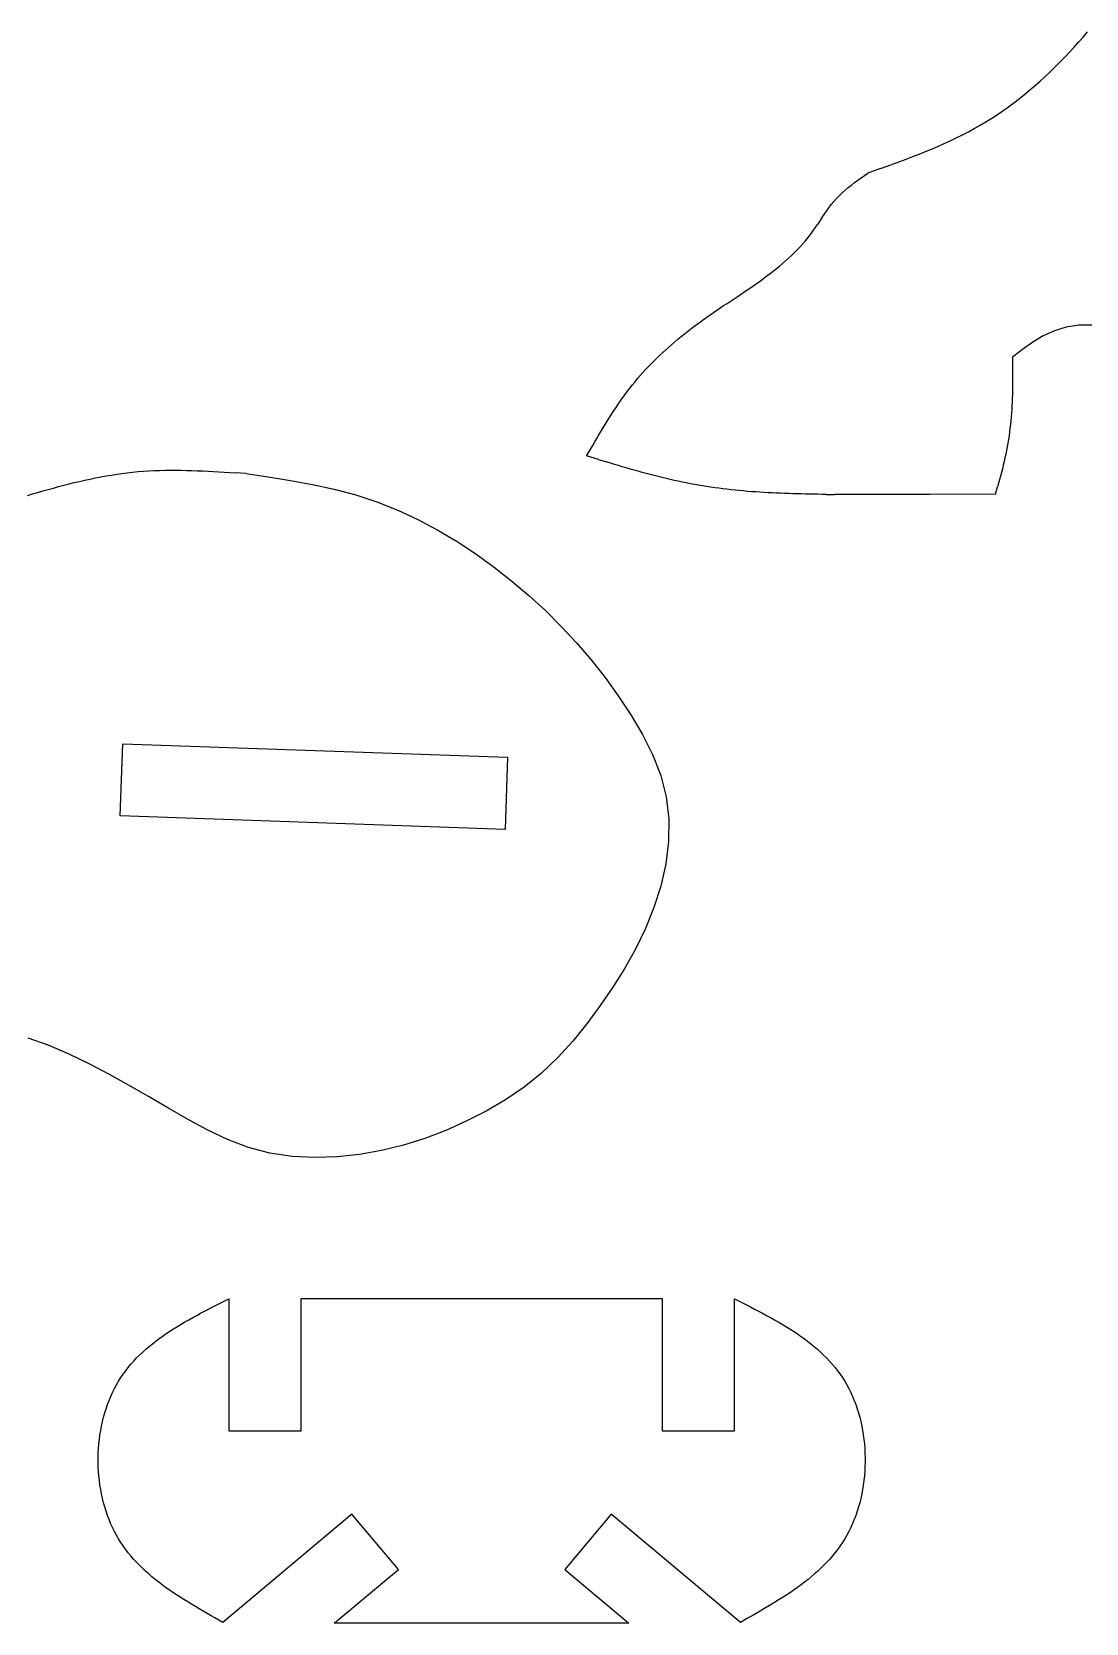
# Model space of a CAD drawing. Extents: x -3475 to 3475, y -2114 to 2114.
# Drawn here: x 1566 to 1987, y -2104 to -1468 of the extents above; entities that cross this region are included whole.
import ezdxf

# ---------------------------------------------------------------- set-up
doc = ezdxf.new("R2010")
doc.units = 0
doc.header["$MEASUREMENT"] = 0
doc.layers.get('0').update_dxf_attribs({"linetype": 'CONTINUOUS'})

msp = doc.modelspace()

# ---------------------------------------------------------------- linework, layer by layer
for p, q in [((1985.57, -1470.31), (1987.33, -1468.24)), ((1980.12, -1476.41), (1981.96, -1474.4)), ((1981.96, -1474.4), (1983.78, -1472.36)), ((1983.78, -1472.36), (1985.57, -1470.31)), ((1972.46, -1484.19), (1974.41, -1482.29)), ((1974.41, -1482.29), (1976.34, -1480.36)), ((1976.34, -1480.36), (1978.24, -1478.39)), ((1978.24, -1478.39), (1980.12, -1476.41)), ((1966.42, -1489.71), (1968.46, -1487.91)), ((1968.46, -1487.91), (1970.47, -1486.07)), ((1970.47, -1486.07), (1972.46, -1484.19)), ((1957.97, -1496.57), (1960.12, -1494.92)), ((1960.12, -1494.92), (1962.25, -1493.22)), ((1962.25, -1493.22), (1964.35, -1491.49)), ((1964.35, -1491.49), (1966.42, -1489.71)), ((1949.08, -1502.76), (1951.34, -1501.28)), ((1951.34, -1501.28), (1953.58, -1499.76)), ((1953.58, -1499.76), (1955.79, -1498.19)), ((1955.79, -1498.19), (1957.97, -1496.57)), ((1939.75, -1508.19), (1942.12, -1506.9)), ((1942.12, -1506.9), (1944.47, -1505.57)), ((1944.47, -1505.57), (1946.79, -1504.19)), ((1946.79, -1504.19), (1949.08, -1502.76)), ((1925.07, -1515.09), (1927.56, -1514.02)), ((1927.56, -1514.02), (1930.03, -1512.93)), ((1930.03, -1512.93), (1932.49, -1511.8)), ((1932.49, -1511.8), (1934.93, -1510.63)), ((1934.93, -1510.63), (1937.35, -1509.43)), ((1937.35, -1509.43), (1939.75, -1508.19)), ((1909.85, -1521.02), (1912.41, -1520.07)), ((1912.41, -1520.07), (1914.96, -1519.12)), ((1914.96, -1519.12), (1917.5, -1518.14)), ((1917.5, -1518.14), (1920.04, -1517.15)), ((1920.04, -1517.15), (1922.56, -1516.13)), ((1922.56, -1516.13), (1925.07, -1515.09)), ((1895.58, -1527.56), (1896.9, -1526.61)), ((1896.9, -1526.61), (1898.23, -1525.66)), ((1898.23, -1525.66), (1899.57, -1524.72)), ((1904.71, -1522.88), (1899.57, -1524.72)), ((1904.71, -1522.88), (1907.28, -1521.95)), ((1907.28, -1521.95), (1909.85, -1521.02)), ((1888.16, -1533.74), (1889.32, -1532.63)), ((1889.32, -1532.63), (1890.51, -1531.56)), ((1890.51, -1531.56), (1891.74, -1530.53)), ((1891.74, -1530.53), (1893, -1529.52)), ((1893, -1529.52), (1894.28, -1528.53)), ((1894.28, -1528.53), (1895.58, -1527.56)), ((1883.07, -1539.89), (1884.01, -1538.59)), ((1884.01, -1538.59), (1884.98, -1537.31)), ((1884.98, -1537.31), (1886, -1536.08)), ((1886, -1536.08), (1887.05, -1534.89)), ((1887.05, -1534.89), (1888.16, -1533.74)), ((1878.56, -1546.59), (1879.46, -1545.25)), ((1881.26, -1542.55), (1879.46, -1545.25)), ((1881.26, -1542.55), (1882.16, -1541.21)), ((1882.16, -1541.21), (1883.07, -1539.89)), ((1873.61, -1552.97), (1874.66, -1551.75)), ((1874.66, -1551.75), (1875.68, -1550.5)), ((1875.68, -1550.5), (1876.67, -1549.22)), ((1876.67, -1549.22), (1877.63, -1547.92)), ((1877.63, -1547.92), (1878.56, -1546.59)), ((1866.74, -1559.78), (1867.94, -1558.71)), ((1867.94, -1558.71), (1869.12, -1557.61)), ((1869.12, -1557.61), (1870.28, -1556.48)), ((1870.28, -1556.48), (1871.41, -1555.34)), ((1871.41, -1555.34), (1872.53, -1554.17)), ((1872.53, -1554.17), (1873.61, -1552.97)), ((1859.24, -1565.85), (1860.52, -1564.88)), ((1860.52, -1564.88), (1861.79, -1563.89)), ((1861.79, -1563.89), (1863.05, -1562.89)), ((1863.05, -1562.89), (1864.29, -1561.88)), ((1864.29, -1561.88), (1865.52, -1560.84)), ((1865.52, -1560.84), (1866.74, -1559.78)), ((1850.03, -1572.32), (1851.37, -1571.42)), ((1851.37, -1571.42), (1852.69, -1570.52)), ((1852.69, -1570.52), (1854.02, -1569.6)), ((1854.02, -1569.6), (1855.33, -1568.68)), ((1855.33, -1568.68), (1856.64, -1567.75)), ((1856.64, -1567.75), (1857.94, -1566.8)), ((1857.94, -1566.8), (1859.24, -1565.85)), ((1840.64, -1578.59), (1841.98, -1577.69)), ((1841.98, -1577.69), (1843.32, -1576.79)), ((1843.32, -1576.79), (1847.35, -1574.12)), ((1847.35, -1574.12), (1848.69, -1573.22)), ((1848.69, -1573.22), (1850.03, -1572.32)), ((1831.37, -1585.09), (1832.67, -1584.13)), ((1832.67, -1584.13), (1833.99, -1583.19)), ((1833.99, -1583.19), (1835.31, -1582.25)), ((1835.31, -1582.25), (1836.63, -1581.32)), ((1836.63, -1581.32), (1837.96, -1580.4)), ((1837.96, -1580.4), (1839.3, -1579.49)), ((1839.3, -1579.49), (1840.64, -1578.59)), ((1823.72, -1591.09), (1824.97, -1590.06)), ((1824.97, -1590.06), (1826.23, -1589.05)), ((1826.23, -1589.05), (1827.5, -1588.04)), ((1827.5, -1588.04), (1828.78, -1587.05)), ((1828.78, -1587.05), (1830.07, -1586.07)), ((1830.07, -1586.07), (1831.37, -1585.09)), ((1969.68, -1589.79), (1965.46, -1592.34)), ((1974.14, -1587.74), (1969.68, -1589.79)), ((1978.86, -1586.28), (1974.14, -1587.74)), ((1983.83, -1585.51), (1978.86, -1586.28)), ((1989.04, -1585.49), (1983.83, -1585.51)), ((1816.47, -1597.54), (1817.64, -1596.43)), ((1817.64, -1596.43), (1818.83, -1595.34)), ((1818.83, -1595.34), (1820.04, -1594.26)), ((1820.04, -1594.26), (1821.25, -1593.19)), ((1821.25, -1593.19), (1822.48, -1592.14)), ((1822.48, -1592.14), (1823.72, -1591.09)), ((1961.4, -1595.21), (1957.42, -1598.25)), ((1965.46, -1592.34), (1961.4, -1595.21)), ((1810.81, -1603.27), (1811.91, -1602.09)), ((1811.91, -1602.09), (1813.03, -1600.93)), ((1813.03, -1600.93), (1814.16, -1599.79)), ((1814.16, -1599.79), (1815.31, -1598.65)), ((1815.31, -1598.65), (1816.47, -1597.54)), ((1957.42, -1598.25), (1957.44, -1601.25)), ((1957.44, -1601.25), (1957.45, -1602.75)), ((1957.45, -1602.75), (1957.45, -1604.25)), ((1804.59, -1610.62), (1805.58, -1609.36)), ((1805.58, -1609.36), (1806.59, -1608.11)), ((1806.59, -1608.11), (1807.62, -1606.88)), ((1807.62, -1606.88), (1808.67, -1605.66)), ((1808.67, -1605.66), (1809.73, -1604.46)), ((1809.73, -1604.46), (1810.81, -1603.27)), ((1957.44, -1608.75), (1957.42, -1610.25)), ((1957.45, -1607.25), (1957.44, -1608.75)), ((1957.45, -1604.25), (1957.45, -1605.75)), ((1957.45, -1605.75), (1957.45, -1607.25)), ((1799.87, -1617.11), (1800.78, -1615.79)), ((1800.78, -1615.79), (1801.71, -1614.48)), ((1801.71, -1614.48), (1802.65, -1613.18)), ((1802.65, -1613.18), (1803.61, -1611.89)), ((1803.61, -1611.89), (1804.59, -1610.62)), ((1957.3, -1614.75), (1957.24, -1616.25)), ((1957.35, -1613.25), (1957.3, -1614.75)), ((1957.39, -1611.75), (1957.35, -1613.25)), ((1957.42, -1610.25), (1957.39, -1611.75)), ((1796.33, -1622.49), (1797.2, -1621.13)), ((1797.2, -1621.13), (1798.08, -1619.78)), ((1798.08, -1619.78), (1798.97, -1618.44)), ((1798.97, -1618.44), (1799.87, -1617.11)), ((1956.84, -1622.24), (1956.71, -1623.73)), ((1956.96, -1620.74), (1956.84, -1622.24)), ((1957.07, -1619.24), (1956.96, -1620.74)), ((1957.16, -1617.75), (1957.07, -1619.24)), ((1957.24, -1616.25), (1957.16, -1617.75)), ((1792.12, -1629.38), (1792.95, -1627.99)), ((1792.95, -1627.99), (1793.78, -1626.61)), ((1793.78, -1626.61), (1794.62, -1625.23)), ((1794.62, -1625.23), (1795.47, -1623.86)), ((1795.47, -1623.86), (1796.33, -1622.49)), ((1956.2, -1628.21), (1955.99, -1629.7)), ((1956.38, -1626.72), (1956.2, -1628.21)), ((1956.55, -1625.23), (1956.38, -1626.72)), ((1956.71, -1623.73), (1956.55, -1625.23)), ((1787.22, -1637.77), (1789.66, -1633.57)), ((1789.66, -1633.57), (1790.47, -1632.17)), ((1790.47, -1632.17), (1791.29, -1630.77)), ((1791.29, -1630.77), (1792.12, -1629.38)), ((1955.27, -1634.14), (1954.99, -1635.61)), ((1955.53, -1632.66), (1955.27, -1634.14)), ((1955.77, -1631.18), (1955.53, -1632.66)), ((1955.99, -1629.7), (1955.77, -1631.18)), ((1791.97, -1639.23), (1787.22, -1637.77)), ((1791.97, -1639.23), (1795.14, -1640.2)), ((1796.73, -1640.68), (1795.14, -1640.2)), ((1798.31, -1641.15), (1796.73, -1640.68)), ((1799.9, -1641.63), (1798.31, -1641.15)), ((1954.04, -1640.01), (1953.69, -1641.46)), ((1954.38, -1638.54), (1954.04, -1640.01)), ((1954.69, -1637.08), (1954.38, -1638.54)), ((1954.99, -1635.61), (1954.69, -1637.08)), ((1584.64, -1647.96), (1586.74, -1647.48)), ((1586.74, -1647.48), (1588.85, -1647.02)), ((1588.85, -1647.02), (1590.97, -1646.58)), ((1590.97, -1646.58), (1593.09, -1646.17)), ((1593.09, -1646.17), (1595.21, -1645.78)), ((1595.21, -1645.78), (1597.33, -1645.42)), ((1597.33, -1645.42), (1599.46, -1645.09)), ((1599.46, -1645.09), (1601.59, -1644.79)), ((1601.59, -1644.79), (1603.72, -1644.52)), ((1603.72, -1644.52), (1605.85, -1644.28)), ((1605.85, -1644.28), (1607.99, -1644.08)), ((1607.99, -1644.08), (1610.13, -1643.91)), ((1610.13, -1643.91), (1612.27, -1643.77)), ((1612.27, -1643.77), (1614.42, -1643.67)), ((1614.42, -1643.67), (1616.57, -1643.59)), ((1616.57, -1643.59), (1618.72, -1643.54)), ((1618.72, -1643.54), (1620.87, -1643.51)), ((1620.87, -1643.51), (1623.02, -1643.5)), ((1623.02, -1643.5), (1625.17, -1643.52)), ((1625.17, -1643.52), (1627.33, -1643.56)), ((1627.33, -1643.56), (1629.48, -1643.62)), ((1629.48, -1643.62), (1631.64, -1643.69)), ((1631.64, -1643.69), (1633.8, -1643.78)), ((1633.8, -1643.78), (1635.96, -1643.88)), ((1635.96, -1643.88), (1638.12, -1643.99)), ((1638.12, -1643.99), (1640.28, -1644.11)), ((1640.28, -1644.11), (1642.45, -1644.24)), ((1642.45, -1644.24), (1644.61, -1644.38)), ((1644.61, -1644.38), (1646.77, -1644.52)), ((1651.1, -1644.82), (1646.77, -1644.52)), ((1651.1, -1644.82), (1659.99, -1646.13)), ((1659.99, -1646.13), (1668.86, -1647.55)), ((1668.86, -1647.55), (1677.67, -1649.16)), ((1801.48, -1642.09), (1799.9, -1641.63)), ((1803.07, -1642.56), (1801.48, -1642.09)), ((1804.66, -1643.02), (1803.07, -1642.56)), ((1806.25, -1643.47), (1804.66, -1643.02)), ((1807.84, -1643.92), (1806.25, -1643.47)), ((1809.43, -1644.35), (1807.84, -1643.92)), ((1811.03, -1644.79), (1809.43, -1644.35)), ((1812.62, -1645.21), (1811.03, -1644.79)), ((1814.22, -1645.63), (1812.62, -1645.21)), ((1815.82, -1646.03), (1814.22, -1645.63)), ((1817.42, -1646.43), (1815.82, -1646.03)), ((1819.02, -1646.82), (1817.42, -1646.43)), ((1820.62, -1647.2), (1819.02, -1646.82)), ((1822.23, -1647.56), (1820.62, -1647.2)), ((1823.83, -1647.92), (1822.23, -1647.56)), ((1952.19, -1647.27), (1951.79, -1648.72)), ((1952.58, -1645.82), (1952.19, -1647.27)), ((1952.96, -1644.37), (1952.58, -1645.82)), ((1953.33, -1642.92), (1952.96, -1644.37)), ((1953.69, -1641.46), (1953.33, -1642.92)), ((1563.78, -1653.6), (1565.85, -1652.99)), ((1565.85, -1652.99), (1567.92, -1652.38)), ((1567.92, -1652.38), (1570, -1651.78)), ((1570, -1651.78), (1572.08, -1651.2)), ((1572.08, -1651.2), (1574.16, -1650.62)), ((1574.16, -1650.62), (1576.25, -1650.06)), ((1576.25, -1650.06), (1578.34, -1649.51)), ((1578.34, -1649.51), (1580.43, -1648.97)), ((1580.43, -1648.97), (1582.53, -1648.46)), ((1582.53, -1648.46), (1584.64, -1647.96)), ((1677.67, -1649.16), (1686.39, -1651.06)), ((1686.39, -1651.06), (1694.99, -1653.34)), ((1694.99, -1653.34), (1703.45, -1656.11)), ((1825.44, -1648.26), (1823.83, -1647.92)), ((1827.05, -1648.59), (1825.44, -1648.26)), ((1828.67, -1648.91), (1827.05, -1648.59)), ((1830.28, -1649.21), (1828.67, -1648.91)), ((1831.9, -1649.5), (1830.28, -1649.21)), ((1833.52, -1649.78), (1831.9, -1649.5)), ((1835.15, -1650.04), (1833.52, -1649.78)), ((1836.77, -1650.28), (1835.15, -1650.04)), ((1838.4, -1650.52), (1836.77, -1650.28)), ((1840.03, -1650.74), (1838.4, -1650.52)), ((1841.66, -1650.94), (1840.03, -1650.74)), ((1843.3, -1651.14), (1841.66, -1650.94)), ((1844.93, -1651.32), (1843.3, -1651.14)), ((1846.57, -1651.49), (1844.93, -1651.32)), ((1848.21, -1651.66), (1846.57, -1651.49)), ((1849.85, -1651.81), (1848.21, -1651.66)), ((1851.5, -1651.95), (1849.85, -1651.81)), ((1853.14, -1652.08), (1851.5, -1651.95)), ((1854.79, -1652.2), (1853.14, -1652.08)), ((1856.44, -1652.31), (1854.79, -1652.2)), ((1858.09, -1652.41), (1856.44, -1652.31)), ((1859.74, -1652.5), (1858.09, -1652.41)), ((1861.39, -1652.59), (1859.74, -1652.5)), ((1863.04, -1652.67), (1861.39, -1652.59)), ((1864.69, -1652.74), (1863.04, -1652.67)), ((1866.34, -1652.81), (1864.69, -1652.74)), ((1868, -1652.87), (1866.34, -1652.81)), ((1869.65, -1652.92), (1868, -1652.87)), ((1871.31, -1652.96), (1869.65, -1652.92)), ((1872.97, -1653.01), (1871.31, -1652.96)), ((1874.62, -1653.04), (1872.97, -1653.01)), ((1876.28, -1653.08), (1874.62, -1653.04)), ((1877.94, -1653.1), (1876.28, -1653.08)), ((1879.59, -1653.13), (1877.94, -1653.1)), ((1881.25, -1653.15), (1879.59, -1653.13)), ((1882.91, -1653.17), (1881.25, -1653.15)), ((1882.91, -1653.17), (1886.22, -1653.2)), ((1891.19, -1653.23), (1886.22, -1653.2)), ((1897.8, -1653.26), (1891.19, -1653.23)), ((1904.41, -1653.27), (1897.8, -1653.26)), ((1912.67, -1653.26), (1904.41, -1653.27)), ((1924.21, -1653.22), (1912.67, -1653.26)), ((1950.57, -1653.06), (1924.21, -1653.22)), ((1950.57, -1653.06), (1951.39, -1650.16)), ((1951.79, -1648.72), (1951.39, -1650.16)), ((1703.45, -1656.11), (1711.74, -1659.41)), ((1711.74, -1659.41), (1719.85, -1663.19)), ((1719.85, -1663.19), (1727.77, -1667.41)), ((1727.77, -1667.41), (1735.49, -1672.03)), ((1735.49, -1672.03), (1743, -1676.99)), ((1743, -1676.99), (1750.3, -1682.27)), ((1750.3, -1682.27), (1757.36, -1687.8)), ((1757.36, -1687.8), (1764.19, -1693.59)), ((1764.19, -1693.59), (1770.78, -1699.63)), ((1770.78, -1699.63), (1777.12, -1705.93)), ((1777.12, -1705.93), (1783.21, -1712.48)), ((1783.21, -1712.48), (1789.04, -1719.29)), ((1789.04, -1719.29), (1794.6, -1726.36)), ((1794.6, -1726.36), (1799.89, -1733.68)), ((1799.89, -1733.68), (1804.91, -1741.26)), ((1804.91, -1741.26), (1809.54, -1749.1)), ((1809.54, -1749.1), (1813.59, -1757.19)), ((1600.87, -1781.74), (1601.87, -1752.91)), ((1601.87, -1752.91), (1755.63, -1758.28)), ((1755.63, -1758.28), (1754.63, -1787.1)), ((1813.59, -1757.19), (1816.83, -1765.53)), ((1816.83, -1765.53), (1819.06, -1774.12)), ((1819.06, -1774.12), (1820.1, -1782.93)), ((1754.63, -1787.1), (1600.87, -1781.74)), ((1820.1, -1782.93), (1819.97, -1791.9)), ((1819.97, -1791.9), (1818.83, -1800.87)), ((1818.83, -1800.87), (1816.82, -1809.73)), ((1816.82, -1809.73), (1814.08, -1818.35)), ((1814.08, -1818.35), (1810.73, -1826.68)), ((1810.73, -1826.68), (1806.84, -1834.73)), ((1806.84, -1834.73), (1802.49, -1842.54)), ((1802.49, -1842.54), (1797.75, -1850.15)), ((1797.75, -1850.15), (1792.69, -1857.57)), ((1792.69, -1857.57), (1787.36, -1864.8)), ((1787.36, -1864.8), (1781.7, -1871.76)), ((1572.55, -1873.48), (1564.11, -1870.53)), ((1580.76, -1877.03), (1572.55, -1873.48)), ((1781.7, -1871.76), (1775.67, -1878.36)), ((1588.78, -1880.92), (1580.76, -1877.03)), ((1596.66, -1885.09), (1588.78, -1880.92)), ((1775.67, -1878.36), (1769.2, -1884.5)), ((1604.45, -1889.45), (1596.66, -1885.09)), ((1612.19, -1893.93), (1604.45, -1889.45)), ((1769.2, -1884.5), (1762.26, -1890.09)), ((1619.94, -1898.46), (1612.19, -1893.93)), ((1754.88, -1895.16), (1747.15, -1899.72)), ((1762.26, -1890.09), (1754.88, -1895.16)), ((1627.75, -1902.96), (1619.94, -1898.46)), ((1747.15, -1899.72), (1739.15, -1903.81)), ((1635.67, -1907.23), (1627.75, -1902.96)), ((1643.76, -1911.06), (1635.67, -1907.23)), ((1730.93, -1907.46), (1722.55, -1910.65)), ((1739.15, -1903.81), (1730.93, -1907.46)), ((1652.08, -1914.22), (1643.76, -1911.06)), ((1660.68, -1916.49), (1652.08, -1914.22)), ((1714.01, -1913.34), (1705.32, -1915.5)), ((1722.55, -1910.65), (1714.01, -1913.34)), ((1669.52, -1917.83), (1660.68, -1916.49)), ((1678.51, -1918.32), (1669.52, -1917.83)), ((1687.53, -1918.05), (1678.51, -1918.32)), ((1696.49, -1917.09), (1687.53, -1918.05)), ((1705.32, -1915.5), (1696.49, -1917.09)), ((1636.21, -1978.86), (1637.83, -1978.02)), ((1637.83, -1978.02), (1639.44, -1977.2)), ((1639.44, -1977.2), (1641.07, -1976.37)), ((1641.07, -1976.37), (1644.32, -1974.73)), ((1644.32, -1974.73), (1644.32, -2027.52)), ((1673.17, -1974.64), (1817.4, -1974.64)), ((1673.17, -2027.52), (1673.17, -1974.64)), ((1817.4, -1974.64), (1817.4, -2027.52)), ((1846.25, -1974.73), (1849.5, -1976.37)), ((1846.25, -2027.52), (1846.25, -1974.73)), ((1849.5, -1976.37), (1851.12, -1977.2)), ((1851.12, -1977.2), (1852.74, -1978.02)), ((1852.74, -1978.02), (1854.35, -1978.86)), ((1623.7, -1985.84), (1625.21, -1984.92)), ((1625.21, -1984.92), (1626.75, -1984.02)), ((1626.75, -1984.02), (1628.29, -1983.14)), ((1628.29, -1983.14), (1629.85, -1982.26)), ((1629.85, -1982.26), (1631.43, -1981.4)), ((1631.43, -1981.4), (1633.01, -1980.54)), ((1633.01, -1980.54), (1634.61, -1979.69)), ((1634.61, -1979.69), (1636.21, -1978.86)), ((1854.35, -1978.86), (1855.96, -1979.69)), ((1855.96, -1979.69), (1857.56, -1980.54)), ((1857.56, -1980.54), (1859.14, -1981.4)), ((1859.14, -1981.4), (1860.72, -1982.26)), ((1860.72, -1982.26), (1862.28, -1983.14)), ((1862.28, -1983.14), (1863.82, -1984.02)), ((1863.82, -1984.02), (1865.35, -1984.92)), ((1865.35, -1984.92), (1866.87, -1985.84)), ((1615.07, -1991.72), (1616.45, -1990.68)), ((1616.45, -1990.68), (1617.85, -1989.68)), ((1617.85, -1989.68), (1619.28, -1988.69)), ((1619.28, -1988.69), (1620.73, -1987.72)), ((1620.73, -1987.72), (1622.21, -1986.77)), ((1622.21, -1986.77), (1623.7, -1985.84)), ((1866.87, -1985.84), (1868.36, -1986.77)), ((1868.36, -1986.77), (1869.83, -1987.72)), ((1869.83, -1987.72), (1871.29, -1988.69)), ((1871.29, -1988.69), (1872.71, -1989.68)), ((1872.71, -1989.68), (1874.12, -1990.69)), ((1874.12, -1990.69), (1875.49, -1991.72)), ((1607.44, -1998.43), (1608.63, -1997.24)), ((1608.63, -1997.24), (1609.86, -1996.08)), ((1609.86, -1996.08), (1611.11, -1994.95)), ((1611.11, -1994.95), (1612.4, -1993.85)), ((1612.4, -1993.85), (1613.72, -1992.77)), ((1613.72, -1992.77), (1615.07, -1991.72)), ((1875.49, -1991.72), (1876.84, -1992.77)), ((1876.84, -1992.77), (1878.16, -1993.85)), ((1878.16, -1993.85), (1879.45, -1994.95)), ((1879.45, -1994.95), (1880.71, -1996.08)), ((1880.71, -1996.08), (1881.93, -1997.24)), ((1881.93, -1997.24), (1883.12, -1998.43)), ((1602.07, -2004.86), (1603.07, -2003.51)), ((1603.07, -2003.51), (1604.1, -2002.19)), ((1604.1, -2002.19), (1605.18, -2000.9)), ((1605.18, -2000.9), (1606.29, -1999.65)), ((1606.29, -1999.65), (1607.44, -1998.43)), ((1883.12, -1998.43), (1884.28, -1999.65)), ((1884.28, -1999.65), (1885.39, -2000.9)), ((1885.39, -2000.9), (1886.47, -2002.19)), ((1886.47, -2002.19), (1887.5, -2003.51)), ((1887.5, -2003.51), (1888.49, -2004.86)), ((1598.56, -2010.66), (1599.37, -2009.15)), ((1599.37, -2009.15), (1600.22, -2007.68)), ((1600.22, -2007.68), (1601.13, -2006.25)), ((1601.13, -2006.25), (1602.07, -2004.86)), ((1888.49, -2004.86), (1889.44, -2006.25)), ((1889.44, -2006.25), (1890.34, -2007.68)), ((1890.34, -2007.68), (1891.2, -2009.15)), ((1891.2, -2009.15), (1892.01, -2010.66)), ((1595.8, -2017.04), (1596.42, -2015.4)), ((1596.42, -2015.4), (1597.08, -2013.79)), ((1597.08, -2013.79), (1597.8, -2012.21)), ((1597.8, -2012.21), (1598.56, -2010.66)), ((1892.01, -2010.66), (1892.77, -2012.21)), ((1892.77, -2012.21), (1893.48, -2013.79)), ((1893.48, -2013.79), (1894.15, -2015.4)), ((1894.15, -2015.4), (1894.77, -2017.04)), ((1593.8, -2023.87), (1594.23, -2022.13)), ((1594.23, -2022.13), (1594.7, -2020.41)), ((1594.7, -2020.41), (1595.23, -2018.71)), ((1595.23, -2018.71), (1595.8, -2017.04)), ((1894.77, -2017.04), (1895.34, -2018.71)), ((1895.34, -2018.71), (1895.86, -2020.41)), ((1895.86, -2020.41), (1896.34, -2022.13)), ((1896.34, -2022.13), (1896.77, -2023.87)), ((1592.56, -2031), (1592.8, -2029.2)), ((1592.8, -2029.2), (1593.08, -2027.4)), ((1593.08, -2027.4), (1593.42, -2025.63)), ((1593.42, -2025.63), (1593.8, -2023.87)), ((1644.32, -2027.52), (1673.17, -2027.52)), ((1817.4, -2027.52), (1846.25, -2027.52)), ((1896.77, -2023.87), (1897.15, -2025.63)), ((1897.15, -2025.63), (1897.48, -2027.4)), ((1897.48, -2027.4), (1897.77, -2029.2)), ((1897.77, -2029.2), (1898.01, -2031)), ((1592.13, -2036.46), (1592.22, -2034.63)), ((1592.22, -2034.63), (1592.37, -2032.81)), ((1592.37, -2032.81), (1592.56, -2031)), ((1898.01, -2031), (1898.2, -2032.81)), ((1898.2, -2032.81), (1898.34, -2034.63)), ((1898.34, -2034.63), (1898.44, -2036.46)), ((1592.08, -2038.29), (1592.13, -2036.46)), ((1592.08, -2040.12), (1592.08, -2038.29)), ((1592.13, -2041.95), (1592.08, -2040.12)), ((1592.22, -2043.78), (1592.13, -2041.95)), ((1898.44, -2041.95), (1898.35, -2043.78)), ((1898.44, -2036.46), (1898.49, -2038.29)), ((1898.49, -2040.12), (1898.44, -2041.95)), ((1898.49, -2038.29), (1898.49, -2040.12)), ((1592.36, -2045.6), (1592.22, -2043.78)), ((1592.55, -2047.41), (1592.36, -2045.6)), ((1592.79, -2049.21), (1592.55, -2047.41)), ((1898.01, -2047.41), (1897.78, -2049.21)), ((1898.2, -2045.6), (1898.01, -2047.41)), ((1898.35, -2043.78), (1898.2, -2045.6)), ((1593.07, -2051.01), (1592.79, -2049.21)), ((1593.41, -2052.78), (1593.07, -2051.01)), ((1593.78, -2054.54), (1593.41, -2052.78)), ((1594.21, -2056.28), (1593.78, -2054.54)), ((1896.78, -2054.54), (1896.36, -2056.28)), ((1897.16, -2052.78), (1896.78, -2054.54)), ((1897.49, -2051.01), (1897.16, -2052.78)), ((1897.78, -2049.21), (1897.49, -2051.01)), ((1594.69, -2058), (1594.21, -2056.28)), ((1595.21, -2059.7), (1594.69, -2058)), ((1595.78, -2061.37), (1595.21, -2059.7)), ((1693.48, -2060.86), (1641.9, -2104.14)), ((1712.03, -2082.96), (1693.48, -2060.86)), ((1797.09, -2060.86), (1778.55, -2082.96)), ((1848.67, -2104.14), (1797.09, -2060.86)), ((1895.36, -2059.7), (1894.79, -2061.37)), ((1895.88, -2058), (1895.36, -2059.7)), ((1896.36, -2056.28), (1895.88, -2058)), ((1596.4, -2063.01), (1595.78, -2061.37)), ((1597.06, -2064.62), (1596.4, -2063.01)), ((1597.77, -2066.2), (1597.06, -2064.62)), ((1598.53, -2067.74), (1597.77, -2066.2)), ((1892.79, -2066.2), (1892.03, -2067.74)), ((1893.51, -2064.62), (1892.79, -2066.2)), ((1894.17, -2063.01), (1893.51, -2064.62)), ((1894.79, -2061.37), (1894.17, -2063.01)), ((1599.34, -2069.25), (1598.53, -2067.74)), ((1600.19, -2070.72), (1599.34, -2069.25)), ((1601.09, -2072.16), (1600.19, -2070.72)), ((1602.04, -2073.56), (1601.09, -2072.16)), ((1603.02, -2074.92), (1602.04, -2073.56)), ((1888.53, -2073.56), (1887.55, -2074.92)), ((1889.47, -2072.16), (1888.53, -2073.56)), ((1890.37, -2070.72), (1889.47, -2072.16)), ((1891.23, -2069.25), (1890.37, -2070.72)), ((1892.03, -2067.74), (1891.23, -2069.25)), ((1604.05, -2076.26), (1603.02, -2074.92)), ((1605.11, -2077.56), (1604.05, -2076.26)), ((1606.22, -2078.83), (1605.11, -2077.56)), ((1607.36, -2080.07), (1606.22, -2078.83)), ((1608.54, -2081.28), (1607.36, -2080.07)), ((1883.21, -2080.07), (1882.03, -2081.28)), ((1884.35, -2078.83), (1883.21, -2080.07)), ((1885.45, -2077.56), (1884.35, -2078.83)), ((1886.52, -2076.25), (1885.45, -2077.56)), ((1887.55, -2074.92), (1886.52, -2076.25)), ((1609.74, -2082.47), (1608.54, -2081.28)), ((1610.99, -2083.63), (1609.74, -2082.47)), ((1612.26, -2084.77), (1610.99, -2083.63)), ((1613.56, -2085.88), (1612.26, -2084.77)), ((1614.89, -2086.97), (1613.56, -2085.88)), ((1686.42, -2104.45), (1712.03, -2082.96)), ((1778.55, -2082.96), (1804.16, -2104.45)), ((1877.01, -2085.88), (1875.68, -2086.97)), ((1878.31, -2084.77), (1877.01, -2085.88)), ((1879.58, -2083.63), (1878.31, -2084.77)), ((1880.82, -2082.47), (1879.58, -2083.63)), ((1882.03, -2081.28), (1880.82, -2082.47)), ((1616.25, -2088.04), (1614.89, -2086.97)), ((1617.63, -2089.09), (1616.25, -2088.04)), ((1619.03, -2090.12), (1617.63, -2089.09)), ((1620.46, -2091.13), (1619.03, -2090.12)), ((1621.9, -2092.13), (1620.46, -2091.13)), ((1623.37, -2093.11), (1621.9, -2092.13)), ((1624.85, -2094.08), (1623.37, -2093.11)), ((1867.2, -2093.11), (1865.72, -2094.08)), ((1868.67, -2092.13), (1867.2, -2093.11)), ((1870.11, -2091.13), (1868.67, -2092.13)), ((1871.54, -2090.12), (1870.11, -2091.13)), ((1872.94, -2089.09), (1871.54, -2090.12)), ((1874.32, -2088.04), (1872.94, -2089.09)), ((1875.68, -2086.97), (1874.32, -2088.04)), ((1626.35, -2095.04), (1624.85, -2094.08)), ((1627.86, -2095.98), (1626.35, -2095.04)), ((1629.39, -2096.91), (1627.86, -2095.98)), ((1630.93, -2097.84), (1629.39, -2096.91)), ((1632.48, -2098.75), (1630.93, -2097.84)), ((1634.03, -2099.66), (1632.48, -2098.75)), ((1858.09, -2098.75), (1856.54, -2099.66)), ((1859.64, -2097.84), (1858.09, -2098.75)), ((1861.18, -2096.91), (1859.64, -2097.84)), ((1862.71, -2095.98), (1861.18, -2096.91)), ((1864.22, -2095.04), (1862.71, -2095.98)), ((1865.72, -2094.08), (1864.22, -2095.04)), ((1635.6, -2100.56), (1634.03, -2099.66)), ((1637.17, -2101.46), (1635.6, -2100.56)), ((1638.74, -2102.36), (1637.17, -2101.46)), ((1641.9, -2104.14), (1638.74, -2102.36)), ((1804.16, -2104.45), (1686.42, -2104.45)), ((1851.83, -2102.36), (1848.67, -2104.14)), ((1853.4, -2101.46), (1851.83, -2102.36)), ((1854.97, -2100.56), (1853.4, -2101.46)), ((1856.54, -2099.66), (1854.97, -2100.56))]:
    msp.add_line(p, q)

doc.saveas('drawing.dxf')
